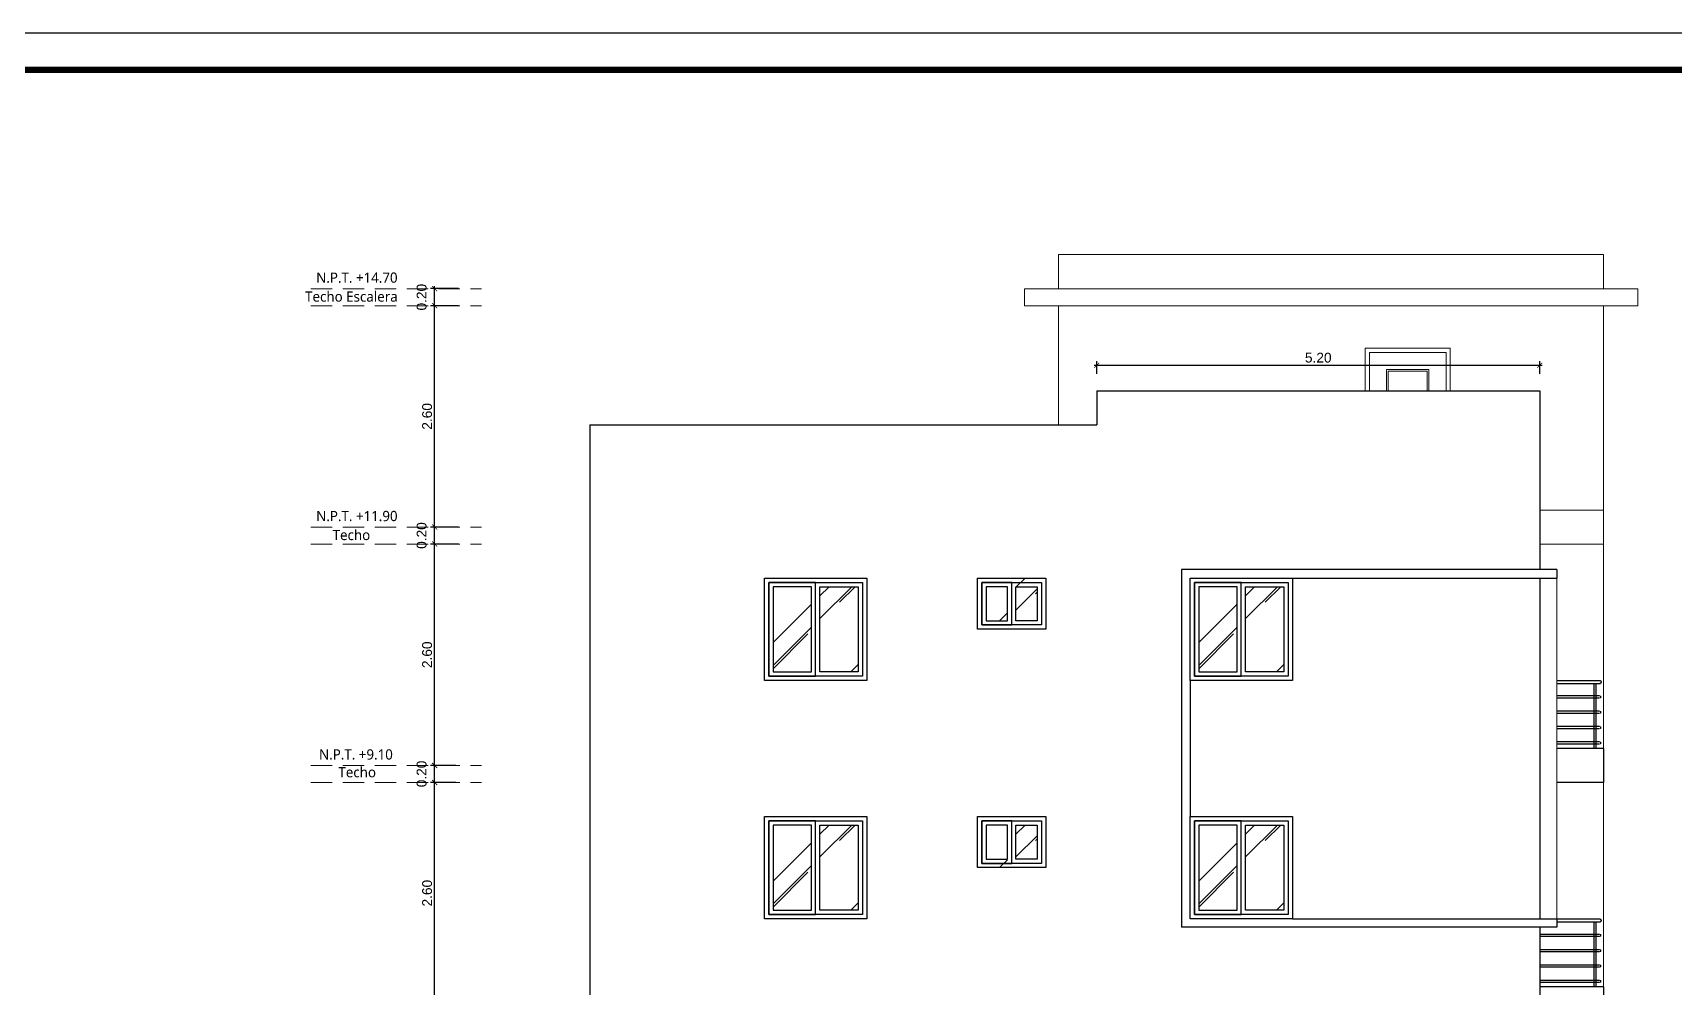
# Model space of a CAD drawing. Header units: feet. Extents: x -417 to 46, y -646 to -218.
# Drawn here: x -80.6 to -61.33, y -333.46 to -322.25 of the extents above; entities that cross this region are included whole.
import ezdxf

# ---------------------------------------------------------------- set-up
doc = ezdxf.new("R2010")
doc.units = ezdxf.units.FT
doc.header["$MEASUREMENT"] = 0
doc.linetypes.add('HIDDEN', pattern=[0.375, 0.25, -0.125])
for name, color, linetype, lineweight in [('arq-pisos', 251, 'Continuous', 5), ('DIM-COTAS', 1, 'Continuous', 5), ('FURN', 2, 'Continuous', 30), ('Piso', 8, 'Continuous', 9), ('TXT', 2, 'Continuous', 9), ('VUELOS', 8, 'HIDDEN', 0)]:
    doc.layers.add(name, color=color, linetype=linetype, lineweight=lineweight)
for name, color, linetype in [('DIM', 10, 'Continuous'), ('MARCO', 7, 'Continuous'), ('MURO', 4, 'Continuous'), ('MVERDE', 3, 'Continuous'), ('PERT-VENT', 2, 'Continuous')]:
    doc.layers.add(name, color=color, linetype=linetype)
doc.styles.add('ads', font='trebuc.ttf', dxfattribs={"height": 0.14})
doc.styles.get("Standard").update_dxf_attribs({"font": 'arial.ttf', "height": 0.115})
doc.dimstyles.new('KEILY', dxfattribs={"dimtxt": 0.115, "dimasz": 0.06, "dimexe": 0.05, "dimexo": 0.2, "dimgap": 0.03, "dimtad": 1, "dimzin": 1, "dimdsep": 46, "dimtxsty": 'Standard', "dimblk": 'ARCHTICK', "dimcen": 2.5, "dimdle": 0.03, "dimclrd": 256, "dimclre": 256, "dimclrt": 7, "dimadec": 0, "dimazin": 0, "dimtfac": 1, "dimtmove": 2, "dimatfit": 3, "dimfxl": 0.2, "dimfxlon": 1, "dimtolj": 1, "dimtzin": 1, "dimarcsym": 0})
pattern_1 = [(45, (118.5635, 34.1624), (0.5939697, 1.5839192), [10.5, -1.4, 3.5, -0.7]), (45, (118.9743, 35.0682), (-1.1532912, 0.1633417), [2.1, -0.231, 4.2, -0.525]), (45, (118.39024, 34.8306), (2.2422356, 2.90550176), [5.6, -0.98, 2.8, -0.7])]
pattern_2 = [(45, (118.5635, 36.9624), (0.5939697, 1.5839192), [10.5, -1.4, 3.5, -0.7]), (45, (118.9743, 37.8682), (-1.1532912, 0.1633417), [2.1, -0.231, 4.2, -0.525]), (45, (118.39024, 37.6306), (2.2422356, 2.90550176), [5.6, -0.98, 2.8, -0.7])]
pattern_3 = [(45, (113.567, 34.1624), (0.5939697, 1.5839192), [10.5, -1.4, 3.5, -0.7]), (45, (113.9779, 35.0682), (-1.1532912, 0.1633417), [2.1, -0.231, 4.2, -0.525]), (45, (113.3938, 34.8306), (2.2422356, 2.90550176), [5.6, -0.98, 2.8, -0.7])]
pattern_4 = [(45, (113.567, 36.9624), (0.5939697, 1.5839192), [10.5, -1.4, 3.5, -0.7]), (45, (113.9779, 37.8682), (-1.1532912, 0.1633417), [2.1, -0.231, 4.2, -0.525]), (45, (113.3938, 37.6306), (2.2422356, 2.90550176), [5.6, -0.98, 2.8, -0.7])]

# ---------------------------------------------------------------- blocks, each defined once
blk = doc.blocks.new('A$C6610092E')
at = {"layer": 'FURN', "color": 8}
for p, q in [((0, 1.2), (0.5, 1.2)), ((0.5, 1.16), (0, 1.16)), ((0.437, 1.16), (0.437, 0.4)), ((0.462, 0.4), (0.462, 1.16)), ((0.5, 1.16), (0.487, 1.16)), ((0.5, 1.16), (0.487, 1.16)), ((0.512, 1.16), (0.5, 1.16)), ((0.512, 1.16), (0.5, 1.16)), ((0, 1.02), (0.5, 1.02)), ((0.5, 0.99), (0, 0.99)), ((0, 0.84), (0.5, 0.84)), ((0.5, 0.81), (0, 0.81)), ((0, 0.66), (0.5, 0.66)), ((0.5, 0.63), (0, 0.63)), ((0, 0.48), (0.5, 0.48)), ((0.5, 0.45), (0, 0.45))]:
    blk.add_line(p, q, dxfattribs=at)
at = {"layer": 'FURN', "color": 7}
for p, q in [((0.55, 0.4), (0, 0.4)), ((0.55, 0.4), (0.55, 0)), ((0.55, 0), (0, 0))]:
    blk.add_line(p, q, dxfattribs=at)
at = {"layer": 'FURN', "color": 8}
for points, knots in [([(0.5, 1.2), (0.5, 1.2), (0.501, 1.2), (0.503, 1.2), (0.504, 1.2), (0.505, 1.199), (0.506, 1.199), (0.508, 1.198), (0.509, 1.198), (0.51, 1.197), (0.511, 1.197), (0.513, 1.196), (0.514, 1.194), (0.515, 1.193), (0.516, 1.192), (0.517, 1.19), (0.519, 1.188), (0.52, 1.184), (0.52, 1.182), (0.52, 1.18)], [0.5, 0.5, 0.5, 0.5, 0.5208333, 0.5416667, 0.5625, 0.5833333, 0.6041667, 0.625, 0.6458333, 0.6666667, 0.6875, 0.7083333, 0.75, 0.7708333, 0.7916667, 0.8333333, 0.875, 0.9166667, 1, 1, 1, 1]), ([(0.52, 1.18), (0.52, 1.178), (0.52, 1.176), (0.519, 1.172), (0.517, 1.17), (0.516, 1.168), (0.515, 1.167), (0.514, 1.166), (0.512, 1.164), (0.51, 1.163), (0.509, 1.162), (0.508, 1.162), (0.506, 1.161), (0.505, 1.161), (0.504, 1.16), (0.503, 1.16), (0.501, 1.16), (0.5, 1.16), (0.5, 1.16)], [0, 0, 0, 0, 0.0833333, 0.125, 0.1666667, 0.2083333, 0.2291667, 0.25, 0.2916667, 0.3333333, 0.3541667, 0.375, 0.3958333, 0.4166667, 0.4375, 0.4583333, 0.4791667, 0.5, 0.5, 0.5, 0.5]), ([(0.509, 1.017), (0.509, 1.017), (0.509, 1.017), (0.51, 1.016), (0.511, 1.015), (0.512, 1.014), (0.513, 1.013), (0.514, 1.011), (0.515, 1.008), (0.515, 1.006), (0.515, 1.005)], [0.6945014, 0.6945014, 0.6945014, 0.6945014, 0.7083333, 0.75, 0.7708333, 0.7916667, 0.8333333, 0.875, 0.9166667, 1, 1, 1, 1]), ([(0.515, 1.005), (0.515, 1.004), (0.515, 1.002), (0.514, 0.999), (0.513, 0.997), (0.512, 0.996), (0.511, 0.995), (0.51, 0.994), (0.509, 0.993), (0.509, 0.993), (0.509, 0.993)], [0, 0, 0, 0, 0.0833333, 0.125, 0.1666667, 0.2083333, 0.2291667, 0.25, 0.2916667, 0.3054986, 0.3054986, 0.3054986, 0.3054986]), ([(0.509, 0.837), (0.509, 0.837), (0.509, 0.837), (0.51, 0.836), (0.511, 0.835), (0.512, 0.834), (0.513, 0.833), (0.514, 0.831), (0.515, 0.828), (0.515, 0.826), (0.515, 0.825)], [0.6945014, 0.6945014, 0.6945014, 0.6945014, 0.7083333, 0.75, 0.7708333, 0.7916667, 0.8333333, 0.875, 0.9166667, 1, 1, 1, 1]), ([(0.515, 0.825), (0.515, 0.824), (0.515, 0.822), (0.514, 0.819), (0.513, 0.817), (0.512, 0.816), (0.511, 0.815), (0.51, 0.814), (0.509, 0.813), (0.509, 0.813), (0.509, 0.813)], [0, 0, 0, 0, 0.0833333, 0.125, 0.1666667, 0.2083333, 0.2291667, 0.25, 0.2916667, 0.3054986, 0.3054986, 0.3054986, 0.3054986]), ([(0.509, 0.657), (0.509, 0.657), (0.509, 0.657), (0.51, 0.656), (0.511, 0.655), (0.512, 0.654), (0.513, 0.653), (0.514, 0.651), (0.515, 0.648), (0.515, 0.646), (0.515, 0.645)], [0.6945014, 0.6945014, 0.6945014, 0.6945014, 0.7083333, 0.75, 0.7708333, 0.7916667, 0.8333333, 0.875, 0.9166667, 1, 1, 1, 1]), ([(0.515, 0.645), (0.515, 0.644), (0.515, 0.642), (0.514, 0.639), (0.513, 0.637), (0.512, 0.636), (0.511, 0.635), (0.51, 0.634), (0.509, 0.633), (0.509, 0.633), (0.509, 0.633)], [0, 0, 0, 0, 0.0833333, 0.125, 0.1666667, 0.2083333, 0.2291667, 0.25, 0.2916667, 0.3054986, 0.3054986, 0.3054986, 0.3054986]), ([(0.509, 0.477), (0.509, 0.477), (0.509, 0.477), (0.51, 0.476), (0.511, 0.475), (0.512, 0.474), (0.513, 0.473), (0.514, 0.471), (0.515, 0.468), (0.515, 0.466), (0.515, 0.465)], [0.6945014, 0.6945014, 0.6945014, 0.6945014, 0.7083333, 0.75, 0.7708333, 0.7916667, 0.8333333, 0.875, 0.9166667, 1, 1, 1, 1]), ([(0.515, 0.465), (0.515, 0.464), (0.515, 0.462), (0.514, 0.459), (0.513, 0.457), (0.512, 0.456), (0.511, 0.455), (0.51, 0.454), (0.509, 0.453), (0.509, 0.453), (0.509, 0.453)], [0, 0, 0, 0, 0.0833333, 0.125, 0.1666667, 0.2083333, 0.2291667, 0.25, 0.2916667, 0.3054986, 0.3054986, 0.3054986, 0.3054986])]:
    blk.add_open_spline(points, degree=3, knots=knots, dxfattribs=at)
blk = doc.blocks.new('A$C4D2820DB')
at = {"layer": 'FURN', "color": 8}
for p, q in [((0.2, 1.2), (0.7, 1.2)), ((0.7, 1.16), (0.2, 1.16)), ((0.637, 1.16), (0.637, 0.4)), ((0.662, 0.4), (0.662, 1.16)), ((0.7, 1.16), (0.687, 1.16)), ((0.7, 1.16), (0.687, 1.16)), ((0.712, 1.16), (0.7, 1.16)), ((0.712, 1.16), (0.7, 1.16)), ((0, 1.02), (0.7, 1.02)), ((0.7, 0.99), (0, 0.99)), ((0, 0.84), (0.7, 0.84)), ((0.7, 0.81), (0, 0.81)), ((0, 0.66), (0.7, 0.66)), ((0.7, 0.63), (0, 0.63)), ((0, 0.48), (0.7, 0.48)), ((0.7, 0.45), (0, 0.45))]:
    blk.add_line(p, q, dxfattribs=at)
at = {"layer": 'FURN', "color": 7}
for p, q in [((0.75, 0.4), (0, 0.4)), ((0.75, 0.4), (0.75, 0)), ((0.75, 0), (0, 0))]:
    blk.add_line(p, q, dxfattribs=at)
at = {"layer": 'FURN', "color": 8}
for points, knots in [([(0.7, 1.2), (0.7, 1.2), (0.701, 1.2), (0.703, 1.2), (0.704, 1.2), (0.705, 1.199), (0.706, 1.199), (0.708, 1.198), (0.709, 1.198), (0.71, 1.197), (0.711, 1.197), (0.713, 1.196), (0.714, 1.194), (0.715, 1.193), (0.716, 1.192), (0.717, 1.19), (0.719, 1.188), (0.72, 1.184), (0.72, 1.182), (0.72, 1.18)], [0.5, 0.5, 0.5, 0.5, 0.5208333, 0.5416667, 0.5625, 0.5833333, 0.6041667, 0.625, 0.6458333, 0.6666667, 0.6875, 0.7083333, 0.75, 0.7708333, 0.7916667, 0.8333333, 0.875, 0.9166667, 1, 1, 1, 1]), ([(0.72, 1.18), (0.72, 1.178), (0.72, 1.176), (0.719, 1.172), (0.717, 1.17), (0.716, 1.168), (0.715, 1.167), (0.714, 1.166), (0.712, 1.164), (0.71, 1.163), (0.709, 1.162), (0.708, 1.162), (0.706, 1.161), (0.705, 1.161), (0.704, 1.16), (0.703, 1.16), (0.701, 1.16), (0.7, 1.16), (0.7, 1.16)], [0, 0, 0, 0, 0.0833333, 0.125, 0.1666667, 0.2083333, 0.2291667, 0.25, 0.2916667, 0.3333333, 0.3541667, 0.375, 0.3958333, 0.4166667, 0.4375, 0.4583333, 0.4791667, 0.5, 0.5, 0.5, 0.5]), ([(0.709, 1.017), (0.709, 1.017), (0.709, 1.017), (0.71, 1.016), (0.711, 1.015), (0.712, 1.014), (0.713, 1.013), (0.714, 1.011), (0.715, 1.008), (0.715, 1.006), (0.715, 1.005)], [0.6945014, 0.6945014, 0.6945014, 0.6945014, 0.7083333, 0.75, 0.7708333, 0.7916667, 0.8333333, 0.875, 0.9166667, 1, 1, 1, 1]), ([(0.715, 1.005), (0.715, 1.004), (0.715, 1.002), (0.714, 0.999), (0.713, 0.997), (0.712, 0.996), (0.711, 0.995), (0.71, 0.994), (0.709, 0.993), (0.709, 0.993), (0.709, 0.993)], [0, 0, 0, 0, 0.0833333, 0.125, 0.1666667, 0.2083333, 0.2291667, 0.25, 0.2916667, 0.3054986, 0.3054986, 0.3054986, 0.3054986]), ([(0.709, 0.837), (0.709, 0.837), (0.709, 0.837), (0.71, 0.836), (0.711, 0.835), (0.712, 0.834), (0.713, 0.833), (0.714, 0.831), (0.715, 0.828), (0.715, 0.826), (0.715, 0.825)], [0.6945014, 0.6945014, 0.6945014, 0.6945014, 0.7083333, 0.75, 0.7708333, 0.7916667, 0.8333333, 0.875, 0.9166667, 1, 1, 1, 1]), ([(0.715, 0.825), (0.715, 0.824), (0.715, 0.822), (0.714, 0.819), (0.713, 0.817), (0.712, 0.816), (0.711, 0.815), (0.71, 0.814), (0.709, 0.813), (0.709, 0.813), (0.709, 0.813)], [0, 0, 0, 0, 0.0833333, 0.125, 0.1666667, 0.2083333, 0.2291667, 0.25, 0.2916667, 0.3054986, 0.3054986, 0.3054986, 0.3054986]), ([(0.709, 0.657), (0.709, 0.657), (0.709, 0.657), (0.71, 0.656), (0.711, 0.655), (0.712, 0.654), (0.713, 0.653), (0.714, 0.651), (0.715, 0.648), (0.715, 0.646), (0.715, 0.645)], [0.6945014, 0.6945014, 0.6945014, 0.6945014, 0.7083333, 0.75, 0.7708333, 0.7916667, 0.8333333, 0.875, 0.9166667, 1, 1, 1, 1]), ([(0.715, 0.645), (0.715, 0.644), (0.715, 0.642), (0.714, 0.639), (0.713, 0.637), (0.712, 0.636), (0.711, 0.635), (0.71, 0.634), (0.709, 0.633), (0.709, 0.633), (0.709, 0.633)], [0, 0, 0, 0, 0.0833333, 0.125, 0.1666667, 0.2083333, 0.2291667, 0.25, 0.2916667, 0.3054986, 0.3054986, 0.3054986, 0.3054986]), ([(0.709, 0.477), (0.709, 0.477), (0.709, 0.477), (0.71, 0.476), (0.711, 0.475), (0.712, 0.474), (0.713, 0.473), (0.714, 0.471), (0.715, 0.468), (0.715, 0.466), (0.715, 0.465)], [0.6945014, 0.6945014, 0.6945014, 0.6945014, 0.7083333, 0.75, 0.7708333, 0.7916667, 0.8333333, 0.875, 0.9166667, 1, 1, 1, 1]), ([(0.715, 0.465), (0.715, 0.464), (0.715, 0.462), (0.714, 0.459), (0.713, 0.457), (0.712, 0.456), (0.711, 0.455), (0.71, 0.454), (0.709, 0.453), (0.709, 0.453), (0.709, 0.453)], [0, 0, 0, 0, 0.0833333, 0.125, 0.1666667, 0.2083333, 0.2291667, 0.25, 0.2916667, 0.3054986, 0.3054986, 0.3054986, 0.3054986])]:
    blk.add_open_spline(points, degree=3, knots=knots, dxfattribs=at)
blk = doc.blocks.new('A$C2B4942D4')
at = {"layer": 'Piso'}
for points in [[(0, 0), (0, 0.5), (1, 0.5), (1, 0)], [(0.05, 0), (0.05, 0.45), (0.95, 0.45), (0.95, 0)], [(0.25, 0), (0.25, 0.25), (0.75, 0.25), (0.75, 0)], [(0.27, 0), (0.27, 0.23), (0.73, 0.23), (0.73, 0)]]:
    blk.add_lwpolyline(points, dxfattribs=at)
blk = doc.blocks.new('_ArchTick')
at = {"layer": 'DIM-COTAS', "color": 0, "const_width": 0.15}
blk.add_lwpolyline([(-0.5, -0.5), (0.5, 0.5)], dxfattribs=at)
blk = doc.blocks.new('*D2520')
at = {"layer": 'Defpoints', "color": 0, "transparency": 16777216}
for p in [(-75.885, -331.053), (-75.435, -331.053), (-75.22, -333.653)]:
    blk.add_point(p, dxfattribs=at)
at = {"layer": 'DIM', "lineweight": -2, "transparency": 16777216}
for p, q in [((-75.885, -333.683), (-75.885, -331.023)), ((-75.635, -331.053), (-75.935, -331.053)), ((-75.585, -333.653), (-75.935, -333.653))]:
    blk.add_line(p, q, dxfattribs=at)
at = {"layer": 'DIM', "lineweight": -2, "transparency": 16777216, "xscale": 0.06, "yscale": 0.06, "zscale": 0.06}
for p, rotation in [((-75.885, -331.053), 90), ((-75.885, -333.653), 270)]:
    blk.add_blockref('_ArchTick', p, dxfattribs=dict(at, rotation=rotation))
at = {"layer": 'DIM', "color": 7, "transparency": 16777216, "insert": (-75.973, -332.353), "char_height": 0.115, "attachment_point": 5, "rotation": 90}
blk.add_mtext('\\A1;2.60', dxfattribs=at)
blk = doc.blocks.new('*D2521')
at = {"layer": 'Defpoints', "color": 0, "transparency": 16777216}
for p in [(-75.885, -330.853), (-75.435, -330.853), (-75.435, -331.053)]:
    blk.add_point(p, dxfattribs=at)
at = {"layer": 'DIM', "lineweight": -2, "transparency": 16777216}
for p, q in [((-75.885, -331.083), (-75.885, -330.823)), ((-75.635, -330.853), (-75.935, -330.853)), ((-75.635, -331.053), (-75.935, -331.053))]:
    blk.add_line(p, q, dxfattribs=at)
at = {"layer": 'DIM', "lineweight": -2, "transparency": 16777216, "xscale": 0.06, "yscale": 0.06, "zscale": 0.06}
for p, rotation in [((-75.885, -330.853), 90), ((-75.885, -331.053), 270)]:
    blk.add_blockref('_ArchTick', p, dxfattribs=dict(at, rotation=rotation))
at = {"layer": 'DIM', "color": 7, "transparency": 16777216, "insert": (-76.038, -330.953), "char_height": 0.115, "attachment_point": 5, "rotation": 90}
blk.add_mtext('\\A1;0.20', dxfattribs=at)
blk = doc.blocks.new('*D2522')
at = {"layer": 'Defpoints', "color": 0, "transparency": 16777216}
for p in [(-75.885, -328.253), (-75.406, -328.253), (-75.435, -330.853)]:
    blk.add_point(p, dxfattribs=at)
at = {"layer": 'DIM', "lineweight": -2, "transparency": 16777216}
for p, q in [((-75.606, -328.253), (-75.935, -328.253)), ((-75.885, -330.883), (-75.885, -328.223)), ((-75.635, -330.853), (-75.935, -330.853))]:
    blk.add_line(p, q, dxfattribs=at)
at = {"layer": 'DIM', "lineweight": -2, "transparency": 16777216, "xscale": 0.06, "yscale": 0.06, "zscale": 0.06}
for p, rotation in [((-75.885, -328.253), 90), ((-75.885, -330.853), 270)]:
    blk.add_blockref('_ArchTick', p, dxfattribs=dict(at, rotation=rotation))
at = {"layer": 'DIM', "color": 7, "transparency": 16777216, "insert": (-75.973, -329.553), "char_height": 0.115, "attachment_point": 5, "rotation": 90}
blk.add_mtext('\\A1;2.60', dxfattribs=at)
blk = doc.blocks.new('*D2523')
at = {"layer": 'Defpoints', "color": 0, "transparency": 16777216}
for p in [(-75.885, -328.053), (-75.406, -328.053), (-75.406, -328.253)]:
    blk.add_point(p, dxfattribs=at)
at = {"layer": 'DIM', "lineweight": -2, "transparency": 16777216}
for p, q in [((-75.606, -328.053), (-75.935, -328.053)), ((-75.885, -328.283), (-75.885, -328.023)), ((-75.606, -328.253), (-75.935, -328.253))]:
    blk.add_line(p, q, dxfattribs=at)
at = {"layer": 'DIM', "lineweight": -2, "transparency": 16777216, "xscale": 0.06, "yscale": 0.06, "zscale": 0.06}
for p, rotation in [((-75.885, -328.053), 90), ((-75.885, -328.253), 270)]:
    blk.add_blockref('_ArchTick', p, dxfattribs=dict(at, rotation=rotation))
at = {"layer": 'DIM', "color": 7, "transparency": 16777216, "insert": (-76.038, -328.153), "char_height": 0.115, "attachment_point": 5, "rotation": 90}
blk.add_mtext('\\A1;0.20', dxfattribs=at)
blk = doc.blocks.new('*D2524')
at = {"layer": 'Defpoints', "color": 0, "transparency": 16777216}
for p in [(-75.885, -325.453), (-75.406, -325.453), (-75.435, -328.053)]:
    blk.add_point(p, dxfattribs=at)
at = {"layer": 'DIM', "lineweight": -2, "transparency": 16777216}
for p, q in [((-75.885, -328.083), (-75.885, -325.423)), ((-75.606, -325.453), (-75.935, -325.453)), ((-75.635, -328.053), (-75.935, -328.053))]:
    blk.add_line(p, q, dxfattribs=at)
at = {"layer": 'DIM', "lineweight": -2, "transparency": 16777216, "xscale": 0.06, "yscale": 0.06, "zscale": 0.06}
for p, rotation in [((-75.885, -325.453), 90), ((-75.885, -328.053), 270)]:
    blk.add_blockref('_ArchTick', p, dxfattribs=dict(at, rotation=rotation))
at = {"layer": 'DIM', "color": 7, "transparency": 16777216, "insert": (-75.973, -326.753), "char_height": 0.115, "attachment_point": 5, "rotation": 90}
blk.add_mtext('\\A1;2.60', dxfattribs=at)
blk = doc.blocks.new('*D2525')
at = {"layer": 'Defpoints', "color": 0, "transparency": 16777216}
for p in [(-75.885, -325.253), (-75.406, -325.253), (-75.406, -325.453)]:
    blk.add_point(p, dxfattribs=at)
at = {"layer": 'DIM', "lineweight": -2, "transparency": 16777216}
for p, q in [((-75.885, -325.483), (-75.885, -325.223)), ((-75.606, -325.253), (-75.935, -325.253)), ((-75.606, -325.453), (-75.935, -325.453))]:
    blk.add_line(p, q, dxfattribs=at)
at = {"layer": 'DIM', "lineweight": -2, "transparency": 16777216, "xscale": 0.06, "yscale": 0.06, "zscale": 0.06}
for p, rotation in [((-75.885, -325.253), 90), ((-75.885, -325.453), 270)]:
    blk.add_blockref('_ArchTick', p, dxfattribs=dict(at, rotation=rotation))
at = {"layer": 'DIM', "color": 7, "transparency": 16777216, "insert": (-76.038, -325.353), "char_height": 0.115, "attachment_point": 5, "rotation": 90}
blk.add_mtext('\\A1;0.20', dxfattribs=at)
blk = doc.blocks.new('*D3338')
at = {"layer": 'Defpoints', "color": 0, "transparency": 16777216}
for p in [(-62.912, -326.153), (-68.112, -326.453), (-62.912, -326.453)]:
    blk.add_point(p, dxfattribs=at)
at = {"layer": 'DIM', "lineweight": -2, "transparency": 16777216}
for p, q in [((-68.142, -326.153), (-62.882, -326.153)), ((-68.112, -326.253), (-68.112, -326.103)), ((-62.912, -326.253), (-62.912, -326.103))]:
    blk.add_line(p, q, dxfattribs=at)
at = {"layer": 'DIM', "lineweight": -2, "transparency": 16777216, "xscale": 0.06, "yscale": 0.06, "zscale": 0.06, "rotation": 180}
blk.add_blockref('_ArchTick', (-68.112, -326.153), dxfattribs=at)
at = {"layer": 'DIM', "lineweight": -2, "transparency": 16777216, "xscale": 0.06, "yscale": 0.06, "zscale": 0.06}
blk.add_blockref('_ArchTick', (-62.912, -326.153), dxfattribs=at)
at = {"layer": 'DIM', "color": 7, "transparency": 16777216, "insert": (-65.512, -326.064), "char_height": 0.115, "attachment_point": 5}
blk.add_mtext('\\A1;5.20', dxfattribs=at)

msp = doc.modelspace()

# ---------------------------------------------------------------- hatches: boundary and pattern name
at = {"layer": 'arq-pisos'}
h = msp.add_hatch(dxfattribs=at)
h.set_pattern_fill('AR-RROOF', color=256, scale=0.7, angle=45)
h.set_pattern_definition([(45, (116.0686, 37.0624), (0.5939697, 1.5839192), [10.5, -1.4, 3.5, -0.7]), (45, (116.4795, 37.9682), (-1.1532912, 0.1633417), [2.1, -0.231, 4.2, -0.525]), (45, (115.8954, 37.7306), (2.2422356, 2.90550176), [5.6, -0.98, 2.8, -0.7])])
h.paths.add_polyline_path([(-69.4108, -329.1534), (-69.1608, -329.1534), (-69.1608, -328.6534), (-69.4108, -328.6534)])
h = msp.add_hatch(dxfattribs=at)
h.set_pattern_fill('AR-RROOF', color=256, scale=0.7, angle=45)
h.set_pattern_definition([(45, (115.8686, 37.0624), (0.5939697, 1.5839192), [10.5, -1.4, 3.5, -0.7]), (45, (116.2795, 37.9682), (-1.1532912, 0.1633417), [2.1, -0.231, 4.2, -0.525]), (45, (115.6954, 37.7306), (2.2422356, 2.90550176), [5.6, -0.98, 2.8, -0.7])])
h.paths.add_polyline_path([(-68.8108, -329.1534), (-69.0608, -329.1534), (-69.0608, -328.6534), (-68.8108, -328.6534)])
h = msp.add_hatch(dxfattribs=at)
h.set_pattern_fill('AR-RROOF', color=256, scale=0.7, angle=45)
h.set_pattern_definition(pattern_4)
h.paths.add_polyline_path([(-71.9124, -329.7534), (-71.4624, -329.7534), (-71.4624, -328.7534), (-71.9124, -328.7534)])
h = msp.add_hatch(dxfattribs=at)
h.set_pattern_fill('AR-RROOF', color=256, scale=0.7, angle=45)
h.set_pattern_definition(pattern_4)
h.paths.add_polyline_path([(-70.9124, -329.7534), (-71.3624, -329.7534), (-71.3624, -328.7534), (-70.9124, -328.7534)])
h = msp.add_hatch(dxfattribs=at)
h.set_pattern_fill('AR-RROOF', color=256, scale=0.7, angle=45)
h.set_pattern_definition(pattern_2)
h.paths.add_polyline_path([(-66.9159, -329.7534), (-66.4659, -329.7534), (-66.4659, -328.7534), (-66.9159, -328.7534)])
h = msp.add_hatch(dxfattribs=at)
h.set_pattern_fill('AR-RROOF', color=256, scale=0.7, angle=45)
h.set_pattern_definition(pattern_2)
h.paths.add_polyline_path([(-65.9159, -329.7534), (-66.3659, -329.7534), (-66.3659, -328.7534), (-65.9159, -328.7534)])
h = msp.add_hatch(dxfattribs=at)
h.set_pattern_fill('AR-RROOF', color=256, scale=0.7, angle=45)
h.set_pattern_definition(pattern_3)
h.paths.add_polyline_path([(-71.9124, -332.5534), (-71.4624, -332.5534), (-71.4624, -331.5534), (-71.9124, -331.5534)])
h = msp.add_hatch(dxfattribs=at)
h.set_pattern_fill('AR-RROOF', color=256, scale=0.7, angle=45)
h.set_pattern_definition(pattern_3)
h.paths.add_polyline_path([(-70.9124, -332.5534), (-71.3624, -332.5534), (-71.3624, -331.5534), (-70.9124, -331.5534)])
h = msp.add_hatch(dxfattribs=at)
h.set_pattern_fill('AR-RROOF', color=256, scale=0.7, angle=45)
h.set_pattern_definition([(45, (116.0686, 34.1624), (0.5939697, 1.5839192), [10.5, -1.4, 3.5, -0.7]), (45, (116.4795, 35.0682), (-1.1532912, 0.1633417), [2.1, -0.231, 4.2, -0.525]), (45, (115.8954, 34.8306), (2.2422356, 2.90550176), [5.6, -0.98, 2.8, -0.7])])
h.paths.add_polyline_path([(-69.4108, -332.0534), (-69.1608, -332.0534), (-69.1608, -331.5534), (-69.4108, -331.5534)])
h = msp.add_hatch(dxfattribs=at)
h.set_pattern_fill('AR-RROOF', color=256, scale=0.7, angle=45)
h.set_pattern_definition([(45, (115.8686, 34.1624), (0.5939697, 1.5839192), [10.5, -1.4, 3.5, -0.7]), (45, (116.2795, 35.0682), (-1.1532912, 0.1633417), [2.1, -0.231, 4.2, -0.525]), (45, (115.6954, 34.8306), (2.2422356, 2.90550176), [5.6, -0.98, 2.8, -0.7])])
h.paths.add_polyline_path([(-68.8108, -332.0534), (-69.0608, -332.0534), (-69.0608, -331.5534), (-68.8108, -331.5534)])
h = msp.add_hatch(dxfattribs=at)
h.set_pattern_fill('AR-RROOF', color=256, scale=0.7, angle=45)
h.set_pattern_definition(pattern_1)
h.paths.add_polyline_path([(-66.9159, -332.5534), (-66.4659, -332.5534), (-66.4659, -331.5534), (-66.9159, -331.5534)])
h = msp.add_hatch(dxfattribs=at)
h.set_pattern_fill('AR-RROOF', color=256, scale=0.7, angle=45)
h.set_pattern_definition(pattern_1)
h.paths.add_polyline_path([(-65.9159, -332.5534), (-66.3659, -332.5534), (-66.3659, -331.5534), (-65.9159, -331.5534)])

# ---------------------------------------------------------------- linework, layer by layer
at = {"layer": 'MARCO'}
msp.add_lwpolyline([(-112.2526, -322.2481), (-47.7526, -322.2481), (-47.7526, -364.2481), (-112.2526, -364.2481)], close=True, dxfattribs=at)
at = {"layer": 'MARCO', "const_width": 0.075}
msp.add_lwpolyline([(-54.925, -322.6821), (-111.8185, -322.6821), (-111.8185, -363.8141), (-54.925, -363.8141)], close=True, dxfattribs=at)
at = {"layer": 'MURO'}
for p, q in [((-68.1124, -326.4534), (-62.9124, -326.4534)), ((-68.1124, -326.4534), (-68.1124, -326.8534)), ((-62.9124, -326.4534), (-62.9124, -328.5534)), ((-74.0624, -326.8534), (-74.0624, -339.4534)), ((-74.0624, -326.8534), (-68.1124, -326.8534)), ((-62.9124, -328.6534), (-62.9124, -332.6534)), ((-62.9124, -332.7534), (-62.9124, -334.1534))]:
    msp.add_line(p, q, dxfattribs=at)
at = {"layer": 'MVERDE'}
for p, q in [((-67.1191, -328.5534), (-67.1191, -332.7534)), ((-62.7124, -328.5534), (-67.1191, -328.5534)), ((-65.8159, -328.6534), (-62.7124, -328.6534)), ((-62.7124, -328.5534), (-62.7124, -328.6534)), ((-67.0159, -329.8534), (-67.0159, -331.4534)), ((-62.7124, -332.7534), (-67.1191, -332.7534)), ((-65.8159, -332.6534), (-62.7124, -332.6534)), ((-62.7124, -332.6534), (-62.7124, -332.7534))]:
    msp.add_line(p, q, dxfattribs=at)
at = {"layer": 'PERT-VENT'}
for p, q in [((-68.7108, -329.2534), (-69.5108, -329.2534)), ((-68.7108, -332.0534), (-69.5108, -332.0534))]:
    msp.add_line(p, q, dxfattribs=at)
for points in [[(-70.8124, -329.8534), (-72.0124, -329.8534), (-72.0124, -328.6534), (-70.8124, -328.6534)], [(-70.8624, -329.8034), (-71.9624, -329.8034), (-71.9624, -328.7034), (-70.8624, -328.7034)], [(-71.9624, -329.8034), (-71.4124, -329.8034), (-71.4124, -328.7034), (-71.9624, -328.7034)], [(-70.8624, -329.8034), (-71.4124, -329.8034), (-71.4124, -328.7034), (-70.8624, -328.7034)], [(-68.7108, -329.2534), (-69.5108, -329.2534), (-69.5108, -328.6534), (-68.7108, -328.6534)], [(-68.7608, -329.2034), (-69.4608, -329.2034), (-69.4608, -328.7034), (-68.7608, -328.7034)], [(-69.4608, -329.2034), (-69.1108, -329.2034), (-69.1108, -328.7034), (-69.4608, -328.7034)], [(-68.7608, -329.2034), (-69.1108, -329.2034), (-69.1108, -328.7034), (-68.7608, -328.7034)], [(-65.8159, -329.8534), (-67.0159, -329.8534), (-67.0159, -328.6534), (-65.8159, -328.6534)], [(-65.8659, -329.8034), (-66.9659, -329.8034), (-66.9659, -328.7034), (-65.8659, -328.7034)], [(-66.9659, -329.8034), (-66.4159, -329.8034), (-66.4159, -328.7034), (-66.9659, -328.7034)], [(-65.8659, -329.8034), (-66.4159, -329.8034), (-66.4159, -328.7034), (-65.8659, -328.7034)], [(-71.9124, -329.7534), (-71.4624, -329.7534), (-71.4624, -328.7534), (-71.9124, -328.7534)], [(-70.9124, -329.7534), (-71.3624, -329.7534), (-71.3624, -328.7534), (-70.9124, -328.7534)], [(-69.4108, -329.1534), (-69.1608, -329.1534), (-69.1608, -328.7534), (-69.4108, -328.7534)], [(-68.8108, -329.1534), (-69.0608, -329.1534), (-69.0608, -328.7534), (-68.8108, -328.7534)], [(-66.9159, -329.7534), (-66.4659, -329.7534), (-66.4659, -328.7534), (-66.9159, -328.7534)], [(-65.9159, -329.7534), (-66.3659, -329.7534), (-66.3659, -328.7534), (-65.9159, -328.7534)], [(-70.8124, -332.6534), (-72.0124, -332.6534), (-72.0124, -331.4534), (-70.8124, -331.4534)], [(-70.8624, -332.6034), (-71.9624, -332.6034), (-71.9624, -331.5034), (-70.8624, -331.5034)], [(-71.9624, -332.6034), (-71.4124, -332.6034), (-71.4124, -331.5034), (-71.9624, -331.5034)], [(-71.9124, -332.5534), (-71.4624, -332.5534), (-71.4624, -331.5534), (-71.9124, -331.5534)], [(-70.8624, -332.6034), (-71.4124, -332.6034), (-71.4124, -331.5034), (-70.8624, -331.5034)], [(-70.9124, -332.5534), (-71.3624, -332.5534), (-71.3624, -331.5534), (-70.9124, -331.5534)], [(-68.7108, -332.0534), (-69.5108, -332.0534), (-69.5108, -331.4534), (-68.7108, -331.4534)], [(-68.7608, -332.0034), (-69.4608, -332.0034), (-69.4608, -331.5034), (-68.7608, -331.5034)], [(-69.4608, -332.0034), (-69.1108, -332.0034), (-69.1108, -331.5034), (-69.4608, -331.5034)], [(-69.4108, -331.9534), (-69.1608, -331.9534), (-69.1608, -331.5534), (-69.4108, -331.5534)], [(-68.7608, -332.0034), (-69.1108, -332.0034), (-69.1108, -331.5034), (-68.7608, -331.5034)], [(-68.8108, -331.9534), (-69.0608, -331.9534), (-69.0608, -331.5534), (-68.8108, -331.5534)], [(-65.8159, -332.6534), (-67.0159, -332.6534), (-67.0159, -331.4534), (-65.8159, -331.4534)], [(-65.8659, -332.6034), (-66.9659, -332.6034), (-66.9659, -331.5034), (-65.8659, -331.5034)], [(-66.9659, -332.6034), (-66.4159, -332.6034), (-66.4159, -331.5034), (-66.9659, -331.5034)], [(-66.9159, -332.5534), (-66.4659, -332.5534), (-66.4659, -331.5534), (-66.9159, -331.5534)], [(-65.8659, -332.6034), (-66.4159, -332.6034), (-66.4159, -331.5034), (-65.8659, -331.5034)], [(-65.9159, -332.5534), (-66.3659, -332.5534), (-66.3659, -331.5534), (-65.9159, -331.5534)]]:
    msp.add_lwpolyline(points, close=True, dxfattribs=at)
at = {"layer": 'Piso'}
for p, q in [((-68.5624, -324.8534), (-68.5624, -325.2534)), ((-68.5624, -324.8534), (-62.1624, -324.8534)), ((-62.1624, -324.8534), (-62.1624, -325.2534)), ((-68.9624, -325.2534), (-61.7624, -325.2534)), ((-68.9624, -325.4534), (-68.9624, -325.2534)), ((-61.7624, -325.4534), (-61.7624, -325.2534)), ((-68.9624, -325.4534), (-61.7624, -325.4534)), ((-68.5624, -325.4534), (-68.5624, -326.8534)), ((-62.1624, -325.4534), (-62.1624, -327.8534)), ((-62.1624, -328.2534), (-62.1624, -330.6534)), ((-62.7124, -328.6534), (-62.7124, -332.6534)), ((-62.1624, -331.0534), (-62.1624, -333.4534))]:
    msp.add_line(p, q, dxfattribs=at)
at = {"layer": 'Piso', "color": 7}
for p, q in [((-62.1624, -327.8534), (-62.9124, -327.8534)), ((-62.1624, -327.8534), (-62.1624, -328.2534)), ((-62.1624, -328.2534), (-62.9124, -328.2534))]:
    msp.add_line(p, q, dxfattribs=at)
at = {"layer": 'VUELOS'}
for p, q in [((-77.3378, -325.2534), (-75.3347, -325.2534)), ((-77.3378, -325.4534), (-75.3347, -325.4534)), ((-77.3378, -328.0534), (-75.3347, -328.0534)), ((-77.3378, -328.2534), (-75.3347, -328.2534)), ((-77.3378, -330.8534), (-75.3347, -330.8534)), ((-77.3378, -331.0534), (-75.3347, -331.0534))]:
    msp.add_line(p, q, dxfattribs=at)

# ---------------------------------------------------------------- block references
for name, p in [('A$C2B4942D4', (-64.9624, -326.4534)), ('A$C6610092E', (-62.7124, -331.0534)), ('A$C4D2820DB', (-62.9124, -333.8534))]:
    msp.add_blockref(name, p)

# ---------------------------------------------------------------- texts
at = {"layer": 'TXT', "char_height": 0.12, "width": 3.744, "attachment_point": 2, "style": 'ads'}
for s, insert in [('N.P.T. +14.70', (-76.7978, -325.0633)), ('Techo Escalera', (-76.862, -325.2862)), ('N.P.T. +11.90', (-76.7978, -327.8633)), ('Techo ', (-76.862, -328.0862)), ('N.P.T. +9.10', (-76.8086, -330.6633)), ('Techo', (-76.7942, -330.872))]:
    msp.add_mtext(s, dxfattribs=dict(at, insert=insert))

# ---------------------------------------------------------------- dimensions: what is measured, and where the dimension line sits
at = {"layer": 'DIM'}
for base, p1, p2, picture, middle in [((-75.8845, -325.2534), (-75.4056, -325.4534), (-75.4056, -325.2534), '*D2525', (-76.0383, -325.3534)), ((-75.8845, -325.4534), (-75.4349, -328.0534), (-75.4056, -325.4534), '*D2524', (-75.9733, -326.7534)), ((-75.8845, -328.0534), (-75.4056, -328.2534), (-75.4056, -328.0534), '*D2523', (-76.0383, -328.1534)), ((-75.8845, -328.2534), (-75.4349, -330.8534), (-75.4056, -328.2534), '*D2522', (-75.9733, -329.5534)), ((-75.8845, -330.8534), (-75.4349, -331.0534), (-75.4349, -330.8534), '*D2521', (-76.0383, -330.9534)), ((-75.8845, -331.0534), (-75.22, -333.6534), (-75.4349, -331.0534), '*D2520', (-75.9733, -332.3534))]:
    dim = msp.add_linear_dim(base=base, p1=p1, p2=p2, angle=90, dimstyle='KEILY', override={"dimfxl": 0.3}, dxfattribs=at)
    dim.commit()
    dim.dimension.update_dxf_attribs({"geometry": picture, "text_midpoint": middle})
dim = msp.add_linear_dim(base=(-62.9124, -326.1527), p1=(-68.1124, -326.4534), p2=(-62.9124, -326.4534), dimstyle='KEILY', override={"dimfxl": 50}, dxfattribs=at)
dim.commit()
dim.dimension.update_dxf_attribs({"geometry": '*D3338', "text_midpoint": (-65.5124, -326.064)})

doc.saveas('drawing.dxf')
